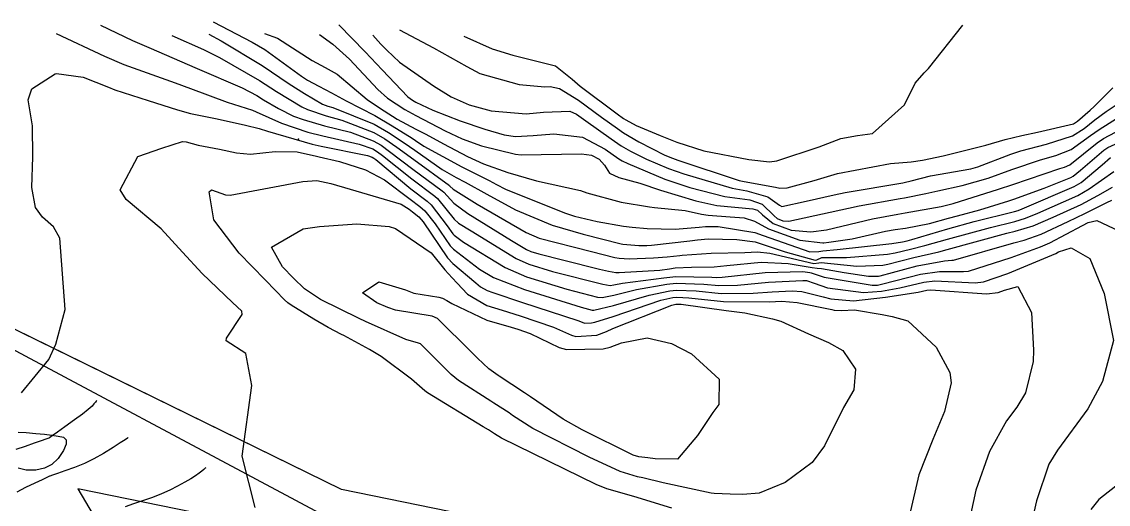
# Model space of a CAD drawing. Header units: feet. Extents: x 1318179 to 1318934, y 422471 to 423299.
# Drawn here: x 1318681.5 to 1318848.6, y 423221.5 to 423295.8 of the extents above; entities that cross this region are included whole.
import ezdxf

# ---------------------------------------------------------------- set-up
doc = ezdxf.new("R2010")
doc.units = ezdxf.units.FT
for name, color, linetype in [('C-DRNG-AREA', 150, 'CONTINUOUS'), ('C-PROP', 6, 'CONTINUOUS'), ('C-TOPO-MAJR', 32, 'CONTINUOUS'), ('C-TOPO-SPOT', 7, 'CONTINUOUS'), ('V-PROP-LINE', 7, 'CONTINUOUS')]:
    doc.layers.add(name, color=color, linetype=linetype)

msp = doc.modelspace()

# ---------------------------------------------------------------- linework, layer by layer
at = {"layer": 'C-DRNG-AREA'}
msp.add_lwpolyline([(1318644.01, 423176.2), (1318657.25, 423172.31), (1318672.2, 423165.8), (1318686.23, 423157.47), (1318699.09, 423147.45), (1318710.61, 423135.9), (1318720.59, 423123), (1318721.74, 423121.04), (1318847.3, 423195.07), (1318846.88, 423199.56), (1318846.83, 423200.08), (1318730.65, 423223.8), (1318667.11, 423254.95), (1318644.01, 423176.2)], close=True, dxfattribs=at)
at = {"layer": 'C-PROP'}
for points in [[(1318649.01, 423176.11), (1318662.25, 423172.52), (1318677.12, 423166.72), (1318690.7, 423159.71), (1318702.22, 423151.36), (1318711.9, 423140.73), (1318720.63, 423128), (1318721.68, 423126.03), (1318842.36, 423194.29), (1318841.97, 423198.59), (1318841.93, 423199.1), (1318729.68, 423218.89), (1318669.91, 423250.81), (1318649.01, 423176.11)], [(1318690.09, 423223.91), (1318715.17, 423181.39), (1318777.4, 423163.14), (1318804.08, 423178.88), (1318728.04, 423216.17), (1318690.09, 423223.91)]]:
    msp.add_lwpolyline(points, close=True, dxfattribs=at)
msp.add_lwpolyline([(1318680.93, 423232.63), (1318682.12, 423232.6), (1318683.62, 423232.46), (1318684.95, 423232.32), (1318686.1, 423232.18), (1318687.09, 423232.03), (1318687.91, 423231.89), (1318688.32, 423231.47), (1318688.32, 423230.78), (1318687.91, 423229.82), (1318687.09, 423228.6), (1318686.1, 423227.68), (1318684.95, 423227.08), (1318683.62, 423226.78), (1318682.12, 423226.8), (1318680.93, 423227.12)], dxfattribs=at)
at = {"layer": 'C-TOPO-MAJR'}
for points in [[(1318693.57, 423295.28), (1318698.5, 423292.92), (1318701.02, 423291.8), (1318708.45, 423288.6), (1318715.38, 423285.64), (1318717.61, 423284.44), (1318718.64, 423283.79), (1318720.95, 423282.42), (1318723.28, 423281.27), (1318724.76, 423280.72), (1318728.04, 423279.79), (1318732.05, 423278.77), (1318735.52, 423277.48), (1318736.74, 423276.77), (1318738.05, 423275.83), (1318741.61, 423273.1), (1318746.11, 423269.78), (1318746.36, 423269.54), (1318747.9, 423267.89), (1318750.07, 423266.27), (1318756.79, 423262.15), (1318759.12, 423260.74), (1318759.77, 423260.45), (1318760.98, 423260.09), (1318764.86, 423259.09), (1318770.35, 423257.74), (1318771.72, 423257.42), (1318772.83, 423257.21), (1318773.34, 423257.19), (1318779.62, 423257.54), (1318781.1, 423257.79), (1318781.97, 423257.91), (1318784.48, 423258.02), (1318787.95, 423258.1), (1318789.91, 423258.26), (1318795.21, 423258.79), (1318799.35, 423258.6), (1318803.01, 423257.97), (1318803.82, 423257.88), (1318804.47, 423257.83), (1318807.94, 423257.19), (1318811.72, 423256.65), (1318813.22, 423256.64), (1318813.49, 423256.7), (1318819.2, 423258.21), (1318823.38, 423259.02), (1318824.54, 423259.08), (1318824.77, 423259.1), (1318834.07, 423261.75), (1318835.64, 423262.2), (1318838.25, 423263.11), (1318842.4, 423265.06), (1318844.95, 423266.29), (1318848.35, 423267.96), (1318849.1, 423268.33)], [(1318710.93, 423295.79), (1318716.89, 423292.65), (1318718.85, 423291.5), (1318724.49, 423287.41), (1318725.4, 423286.8), (1318727.14, 423285.87), (1318729.09, 423284.85), (1318731.34, 423283.63), (1318735.75, 423281.36), (1318738.42, 423279.75), (1318741.5, 423277.85), (1318742.03, 423277.5), (1318743.33, 423276.63), (1318749.15, 423273.47), (1318753.34, 423271.36), (1318754.47, 423270.76), (1318755.88, 423270.03), (1318764.94, 423266.36), (1318766.49, 423265.86), (1318769.98, 423265.05), (1318774.04, 423264.33), (1318775.35, 423264.16), (1318777.66, 423263.96), (1318781.97, 423263.89), (1318785.66, 423264.2), (1318786.64, 423264.29), (1318788.56, 423264.26), (1318794.22, 423263.35), (1318795.5, 423262.92), (1318802.7, 423260.38), (1318804.08, 423260.44), (1318804.65, 423260.56), (1318806.9, 423260.74), (1318815.31, 423261.68), (1318816.92, 423261.94), (1318817.65, 423262.1), (1318818.34, 423262.28), (1318823.92, 423263.92), (1318827.93, 423265.03), (1318834.14, 423266.59), (1318834.7, 423266.76), (1318835.33, 423267.02), (1318843.35, 423270.45), (1318844.4, 423271.07), (1318847.62, 423273.77), (1318848.92, 423274.89)], [(1318730.21, 423295.33), (1318734.28, 423291.16), (1318736.91, 423288.38), (1318740.86, 423284.24), (1318741.58, 423283.71), (1318742.08, 423283.43), (1318744.7, 423282.19), (1318748.9, 423280.53), (1318752.71, 423279.27), (1318755.68, 423278.37), (1318757.43, 423278.13), (1318760.14, 423278.28), (1318763.29, 423278.54), (1318767.72, 423278.03), (1318771.2, 423276.19), (1318773.3, 423274.69), (1318773.8, 423274.38), (1318774.67, 423273.95), (1318780.35, 423271.57), (1318784.22, 423270.26), (1318789.59, 423268.9), (1318793.46, 423268.38), (1318795.36, 423267.74), (1318797.17, 423265.92), (1318797.65, 423265.5), (1318798.53, 423265.17), (1318799.42, 423265.12), (1318805.82, 423266.49), (1318810.25, 423267.47), (1318816.59, 423268.59), (1318817.26, 423268.7), (1318820.53, 423269.37), (1318822.34, 423269.78), (1318826.12, 423270.58), (1318830.1, 423271.74), (1318833.74, 423273.06), (1318838.13, 423274.53), (1318840.49, 423275.18), (1318842.87, 423276.13), (1318845.86, 423278.26), (1318847.18, 423279.23), (1318850.26, 423281.13)], [(1318749.48, 423293.57), (1318753.81, 423291.63), (1318757.02, 423290.65), (1318763.58, 423289), (1318766.1, 423286.97), (1318767.34, 423285.86), (1318773.05, 423281.62), (1318774.02, 423280.92), (1318774.4, 423280.67), (1318775.96, 423279.84), (1318779.64, 423278.3), (1318782.21, 423277.27), (1318786.37, 423275.93), (1318793.27, 423274.59), (1318796.48, 423274.25), (1318797.58, 423274.37), (1318804.09, 423276.54), (1318807.44, 423277.82), (1318810.03, 423278.3), (1318812.3, 423278.6), (1318817.25, 423283), (1318818.88, 423286.31), (1318820.24, 423287.92), (1318820.94, 423288.58), (1318826.22, 423295.28)], [(1318686.77, 423293.95), (1318694.19, 423290.48), (1318697.18, 423289.21), (1318705.07, 423286.39), (1318707.4, 423285.51), (1318713.05, 423283.4), (1318716.97, 423282.16), (1318717.54, 423281.93), (1318721.42, 423280.2), (1318725.46, 423278.82), (1318727.77, 423278.22), (1318733.36, 423276.95), (1318735.44, 423276.21), (1318736.19, 423275.78), (1318736.96, 423275.2), (1318741.47, 423271.59), (1318744.98, 423268.97), (1318745.39, 423268.58), (1318747.99, 423265.39), (1318748.63, 423264.81), (1318750.57, 423263.61), (1318757.49, 423259.36), (1318759.44, 423258.49), (1318763.12, 423257.38), (1318770.82, 423255.39), (1318771.97, 423255.23), (1318772.55, 423255.32), (1318773.84, 423255.57), (1318780.21, 423256.39), (1318782.04, 423256.61), (1318787.62, 423256.5), (1318788.34, 423256.45), (1318789.2, 423256.47), (1318795.78, 423257.2), (1318801.6, 423257.35), (1318802.67, 423257.2), (1318802.89, 423257.14), (1318804.88, 423256.47), (1318812.28, 423255.24), (1318813.1, 423255.28), (1318813.92, 423255.45), (1318819.7, 423256.95), (1318822.61, 423257.38), (1318826.32, 423257.35), (1318827.07, 423257.43), (1318833.62, 423259.49), (1318838.15, 423261.14), (1318839.57, 423261.76), (1318844.63, 423264.45), (1318845.49, 423264.89), (1318846.82, 423265.18), (1318850.18, 423263.59)], [(1318704.55, 423293.67), (1318709.44, 423291.49), (1318711.89, 423290.29), (1318718.01, 423286.72), (1318720.66, 423285.04), (1318724.52, 423282.69), (1318725.4, 423282.27), (1318728.29, 423281.31), (1318730.71, 423280.63), (1318735.6, 423278.76), (1318737.3, 423277.77), (1318739.16, 423276.48), (1318741.76, 423274.59), (1318747.25, 423270.58), (1318747.33, 423270.51), (1318747.83, 423270.02), (1318751.51, 423267.74), (1318759.03, 423263.34), (1318761.02, 423262.49), (1318769.08, 423260.42), (1318772.68, 423259.51), (1318773.36, 423259.39), (1318774.88, 423259.31), (1318778.61, 423259.46), (1318780.74, 423259.61), (1318782.67, 423259.81), (1318783.05, 423259.85), (1318787.52, 423260.17), (1318792.68, 423260.27), (1318794.63, 423260.4), (1318796.51, 423260.17), (1318803.28, 423258.59), (1318804.06, 423258.69), (1318804.4, 423258.76), (1318809.89, 423258.2), (1318813.92, 423258.32), (1318814.65, 423258.48), (1318818.69, 423259.5), (1318822.51, 423260.4), (1318823.79, 423260.72), (1318832.97, 423263.24), (1318834.24, 423263.55), (1318837.03, 423264.36), (1318840.11, 423265.7), (1318844.41, 423267.69), (1318846.95, 423269.06), (1318849.25, 423270.34)], [(1318710.26, 423293.88), (1318712.11, 423292.84), (1318718.42, 423289.04), (1318722.6, 423286.24), (1318724.95, 423284.73), (1318727.72, 423283.12), (1318728.55, 423282.8), (1318729.31, 423282.57), (1318735.67, 423280.03), (1318737.86, 423278.76), (1318740.3, 423277.15), (1318741.9, 423276.05), (1318746.15, 423273.07), (1318748.26, 423271.82), (1318749.64, 423271.1), (1318752.98, 423269.24), (1318757.38, 423266.83), (1318763.05, 423264.49), (1318767.79, 423263.12), (1318773.64, 423261.59), (1318773.89, 423261.55), (1318776.38, 423261.35), (1318777.61, 423261.37), (1318778.33, 423261.42), (1318784.2, 423262.06), (1318785.4, 423262.24), (1318787.05, 423262.39), (1318791.46, 423262.26), (1318794.25, 423261.93), (1318794.6, 423261.83), (1318798.89, 423260.39), (1318803.51, 423259.11), (1318803.73, 423259.16), (1318804.51, 423259.52), (1318808.33, 423259.53), (1318814.62, 423260), (1318815.79, 423260.23), (1318818.17, 423260.8), (1318820.38, 423261.36), (1318823.85, 423262.32), (1318830.46, 423264.13), (1318834.19, 423265.05), (1318835.86, 423265.56), (1318837.75, 423266.35), (1318843.88, 423269.07), (1318845.64, 423270.09), (1318849.42, 423272.74)], [(1318718.82, 423293.99), (1318720.82, 423293.27), (1318726.15, 423289.81), (1318728.15, 423288.76), (1318729.97, 423287.7), (1318734.6, 423283.82), (1318735.85, 423282.97), (1318737.18, 423282.09), (1318739.18, 423280.79), (1318742.1, 423279.27), (1318743.62, 423278.48), (1318746.35, 423276.99), (1318750, 423275.05), (1318752.5, 423273.93), (1318756.21, 423272.6), (1318760.64, 423271.32), (1318767.39, 423269.82), (1318768.38, 423269.46), (1318773.67, 423268.03), (1318778.03, 423267.3), (1318778.77, 423267.22), (1318783.5, 423266.75), (1318786.02, 423266.2), (1318787.04, 423266.02), (1318790.44, 423265.76), (1318792.58, 423265.64), (1318794.18, 423265.1), (1318796.34, 423263.93), (1318801.15, 423262.17), (1318804.65, 423261.78), (1318804.83, 423261.79), (1318805.58, 423261.86), (1318809.18, 423262.38), (1318814.32, 423263.55), (1318815.82, 423263.81), (1318817.38, 423264.03), (1318821.07, 423264.76), (1318823.98, 423265.56), (1318825.37, 423265.94), (1318828.81, 423266.87), (1318833.3, 423268.24), (1318834.04, 423268.49), (1318838.7, 423270.17), (1318842.82, 423271.83), (1318843.18, 423272.04), (1318844.3, 423272.96), (1318847.89, 423276.02), (1318848.49, 423276.43), (1318852.57, 423278.28)], [(1318727.27, 423293.8), (1318729.32, 423292.34), (1318731.88, 423290.01), (1318736.23, 423285.35), (1318737.71, 423284.02), (1318740.39, 423282.26), (1318742.09, 423281.35), (1318746.59, 423279.02), (1318749.22, 423277.75), (1318752.18, 423276.68), (1318757.4, 423275.4), (1318758.28, 423275.32), (1318767.54, 423275.47), (1318769.1, 423275.25), (1318770.27, 423274.63), (1318771.11, 423273.74), (1318771.86, 423272.5), (1318773.28, 423271.83), (1318776.53, 423270.95), (1318779.71, 423269.87), (1318785.13, 423268.21), (1318788.38, 423267.53), (1318793.9, 423267), (1318794.62, 423266.77), (1318795.38, 423266.07), (1318797.03, 423264.75), (1318799.79, 423263.72), (1318802.84, 423263.44), (1318805.22, 423263.77), (1318812.31, 423265.48), (1318816.2, 423266.2), (1318817.32, 423266.37), (1318822.87, 423267.38), (1318823.47, 423267.5), (1318824.72, 423267.81), (1318831.69, 423270.01), (1318833.89, 423270.76), (1318841.11, 423273.19), (1318841.87, 423273.4), (1318842.66, 423273.79), (1318846.87, 423277.15), (1318847.84, 423277.81), (1318852.42, 423280.22)], [(1318735.47, 423293.7), (1318736.71, 423292.34), (1318737.59, 423291.41), (1318739.55, 423289.57), (1318744.8, 423285.9), (1318747.49, 423284.23), (1318750.27, 423283.01), (1318753.68, 423282.07), (1318759.07, 423281.59), (1318761.71, 423281.85), (1318765.77, 423282.05), (1318766.8, 423281.57), (1318768.2, 423280.56), (1318772.14, 423277.77), (1318773.67, 423276.71), (1318775.09, 423275.86), (1318777.54, 423274.62), (1318780.94, 423273.18), (1318783.29, 423272.36), (1318790.73, 423270.17), (1318793.01, 423269.78), (1318796.24, 423268.87), (1318797.99, 423267.55), (1318798.38, 423267.37), (1318802.1, 423268.19), (1318806.41, 423269.17), (1318808.13, 423269.52), (1318816.97, 423270.99), (1318817.2, 423271.03), (1318818.26, 423271.29), (1318821.21, 423272.06), (1318827.42, 423273.14), (1318828.54, 423273.44), (1318833.59, 423275.39), (1318835.11, 423275.9), (1318839.1, 423276.95), (1318843.06, 423278.21), (1318844.85, 423279.38), (1318846.5, 423280.68), (1318848.24, 423281.97), (1318850.73, 423283.62)], [(1318739.57, 423294.54), (1318744.78, 423291.79), (1318749.94, 423288.89), (1318751.92, 423287.81), (1318757.96, 423286.12), (1318761.94, 423285.75), (1318762.73, 423285.81), (1318764.15, 423285.51), (1318767.07, 423283.71), (1318770.64, 423281.1), (1318773.08, 423279.34), (1318774.04, 423278.69), (1318776.37, 423277.33), (1318780.38, 423275.28), (1318781.54, 423274.78), (1318782.35, 423274.49), (1318791.8, 423271.38), (1318792.55, 423271.22), (1318797.37, 423270.35), (1318798.06, 423270.19), (1318799.2, 423270.21), (1318803.35, 423271.35), (1318806.93, 423272.45), (1318815.08, 423273.99), (1318818.27, 423274.25), (1318820, 423274.51), (1318823.2, 423275.17), (1318829.73, 423276.82), (1318832.72, 423277.67), (1318835.27, 423278.26), (1318837.69, 423278.77), (1318843.23, 423280.09), (1318843.86, 423280.47), (1318845.78, 423282.2), (1318846.39, 423282.76), (1318849.27, 423285.6)], [(1318681.43, 423238.69), (1318685.64, 423243.8), (1318686.73, 423246.19), (1318688.12, 423251.52), (1318687.34, 423262.48), (1318686.35, 423264.22), (1318684.64, 423265.71), (1318683.57, 423267.21), (1318683, 423270.27), (1318683.17, 423275.02), (1318683.1, 423279.76), (1318682.47, 423283.77), (1318683.01, 423285.44), (1318686.58, 423287.77), (1318686.82, 423287.82), (1318690.91, 423287.26), (1318694.8, 423285.74), (1318695.79, 423285.33), (1318700.9, 423283.68), (1318705.44, 423282.22), (1318707.42, 423281.69), (1318711.52, 423280.87), (1318715.9, 423279.86), (1318717.97, 423279.34), (1318719.28, 423278.97), (1318726.14, 423276.96), (1318727.5, 423276.63), (1318734.63, 423275.19), (1318735.36, 423274.94), (1318735.63, 423274.79), (1318735.9, 423274.58), (1318741.33, 423270.06), (1318743.84, 423268.16), (1318744.42, 423267.63), (1318746.91, 423264.39), (1318747.79, 423263.14), (1318747.97, 423262.94), (1318749.39, 423261.89), (1318755.82, 423257.96), (1318759.12, 423256.53), (1318765.28, 423254.65), (1318770, 423253.4), (1318770.73, 423253.35), (1318772.51, 423253.71), (1318776.03, 423254.6), (1318780.66, 423255.39), (1318782.1, 423255.54), (1318786.39, 423255.42), (1318788.7, 423255.22), (1318791.53, 423255.26), (1318796.33, 423255.7), (1318801.62, 423255.98), (1318802.14, 423255.95), (1318803.35, 423255.57), (1318805.37, 423254.87), (1318810.91, 423254.12), (1318813.71, 423254.34), (1318816.51, 423254.85), (1318820.2, 423255.71), (1318821.92, 423255.91), (1318828.09, 423255.63), (1318829.37, 423255.76), (1318833.14, 423257.07), (1318840.5, 423260.14), (1318840.93, 423260.36), (1318842.85, 423261.02), (1318845.73, 423259.35), (1318847.95, 423253.96), (1318849.36, 423246.73), (1318847.69, 423240.44), (1318845.45, 423236.25), (1318840.79, 423229.87), (1318839.42, 423227.71), (1318837.54, 423222.07), (1318836.13, 423216.01)], [(1318717.37, 423221.07), (1318715.38, 423228.94), (1318716.83, 423239.82), (1318715.94, 423244.75), (1318712.92, 423246.67), (1318712.94, 423247.1), (1318715.38, 423250.72), (1318715.29, 423251.24), (1318713.87, 423252.58), (1318709.21, 423257.05), (1318706.2, 423260.34), (1318702.91, 423263.93), (1318697.53, 423268.45), (1318696.6, 423269.92), (1318699.31, 423275.07), (1318703.02, 423276.35), (1318706.19, 423277.34), (1318706.77, 423277.3), (1318708.59, 423276.78), (1318711.89, 423276.17), (1318714.48, 423275.59), (1318716.67, 423275.39), (1318720.43, 423275.83), (1318723.83, 423275.76), (1318726.81, 423275.11), (1318727.23, 423275.02), (1318730.36, 423274.28), (1318734.33, 423273), (1318737.26, 423271.45), (1318741.18, 423268.51), (1318742.7, 423267.36), (1318743.47, 423266.69), (1318745.03, 423264.71), (1318747.37, 423261.31), (1318747.86, 423260.77), (1318751.87, 423257.71), (1318754.01, 423256.44), (1318758.79, 423254.57), (1318767.48, 423251.86), (1318769.18, 423251.41), (1318769.45, 423251.4), (1318772.46, 423252.11), (1318777.97, 423253.73), (1318781.13, 423254.36), (1318782.16, 423254.47), (1318785.2, 423254.36), (1318789.06, 423253.98), (1318793.95, 423254), (1318796.86, 423254.22), (1318799.98, 423254.37), (1318801.44, 423254.27), (1318804.75, 423253.47), (1318805.89, 423253.14), (1318809.37, 423252.84), (1318814.32, 423253.39), (1318819.35, 423254.19), (1318820.69, 423254.47), (1318821.28, 423254.52), (1318829.87, 423253.9), (1318831.63, 423254.11), (1318832.63, 423254.49), (1318834.68, 423255.03), (1318836.77, 423251.07), (1318837.06, 423245.26), (1318837.01, 423243.49), (1318835.84, 423238.68), (1318834.5, 423236.48), (1318832.93, 423234.39), (1318830.31, 423229.65), (1318828.22, 423223.7), (1318827, 423218.01)], [(1318781.44, 423220.96), (1318776.26, 423222.55), (1318775.98, 423222.63), (1318771.45, 423223.94), (1318769.81, 423224.6), (1318755.23, 423231.74), (1318754.19, 423232.38), (1318754.02, 423232.5), (1318753.27, 423232.98), (1318752.43, 423233.48), (1318743.88, 423238.7), (1318743.47, 423239.01), (1318741.42, 423240.81), (1318736.73, 423244.26), (1318734.97, 423245.38), (1318730.98, 423247.5), (1318730.65, 423247.66), (1318728.59, 423248.72), (1318726.4, 423250.03), (1318722.89, 423252.18), (1318722.39, 423252.55), (1318721.88, 423253.01), (1318720.47, 423254.41), (1318718.89, 423256.07), (1318714.88, 423260.19), (1318711.02, 423265.31), (1318710.31, 423269.61), (1318710.65, 423269.92), (1318712.78, 423269.14), (1318713.51, 423269.11), (1318724.71, 423271.21), (1318726.87, 423271.36), (1318729.01, 423270.92), (1318731.97, 423270.02), (1318739.84, 423267.72), (1318741.03, 423266.94), (1318741.56, 423266.55), (1318742.55, 423265.77), (1318743.2, 423265.02)], [(1318737.99, 423264.26), (1318738.97, 423263.97), (1318744.42, 423260.21), (1318746.53, 423257.62), (1318747.65, 423256.4), (1318748.45, 423255.56), (1318750.02, 423253.85), (1318753.02, 423252.13), (1318755.36, 423251.39), (1318758.12, 423250.54), (1318763.24, 423248.79), (1318766.02, 423247.57), (1318766.67, 423247.38), (1318769.94, 423247.58), (1318771.39, 423248.14), (1318772.37, 423248.58), (1318781.45, 423252.17), (1318782.06, 423252.32), (1318782.27, 423252.34), (1318782.89, 423252.31), (1318789.82, 423251.37), (1318792.66, 423251), (1318796.94, 423250.09), (1318798.19, 423249.7), (1318802.48, 423247.75), (1318805.55, 423246.41), (1318807.75, 423245.22), (1318809.71, 423242.32), (1318809.43, 423239.14), (1318807.87, 423236.45), (1318804.94, 423230.53), (1318803.03, 423227.96), (1318798.88, 423224.9), (1318794.9, 423223.28), (1318792.37, 423223.07), (1318790.41, 423223.09), (1318787.98, 423223.21), (1318787.51, 423223.28), (1318780.14, 423224.82), (1318777.01, 423225.59), (1318776.17, 423225.79), (1318773.52, 423226.59), (1318768.73, 423228.78), (1318760.09, 423233.22), (1318756.95, 423235.22), (1318756.41, 423235.61), (1318754.08, 423237.12), (1318753.59, 423237.42), (1318748.64, 423240.57), (1318747.5, 423241.51), (1318744.55, 423244.5), (1318742.78, 423246.23), (1318742.51, 423246.35), (1318740.53, 423246.91), (1318734.35, 423249.65), (1318733.38, 423250.11), (1318727.42, 423253.04), (1318724.96, 423254.71), (1318723.24, 423256.33), (1318721.58, 423258.09), (1318719.87, 423261.1), (1318724.77, 423263.92), (1318727.25, 423264.26), (1318733.02, 423264.7), (1318737.99, 423264.26)], [(1318743.2, 423265.02), (1318746.96, 423259.48), (1318747.76, 423258.6), (1318751.31, 423255.61), (1318752, 423255.02), (1318753.06, 423254.41), (1318753.9, 423254.11), (1318758.46, 423252.58), (1318767.01, 423249.82), (1318767.9, 423249.46), (1318768.09, 423249.4), (1318769.09, 423249.46), (1318769.6, 423249.58), (1318772.42, 423250.42), (1318779.75, 423252.93), (1318781.59, 423253.34), (1318782.21, 423253.41), (1318784.04, 423253.33), (1318789.42, 423252.75), (1318796.48, 423252.68), (1318797.39, 423252.74), (1318798.35, 423252.78), (1318800.74, 423252.6), (1318806.07, 423251.5), (1318806.42, 423251.42), (1318807.55, 423251.35), (1318809.55, 423251.45), (1318813.81, 423250.74), (1318815.33, 423250.43), (1318817.77, 423249.79), (1318822.12, 423245.73), (1318824.19, 423241.8), (1318824.43, 423240.25), (1318823.4, 423235.84), (1318821.58, 423231.51), (1318819.43, 423226.1), (1318818.03, 423219.86)], [(1318788.69, 423236.89), (1318787.77, 423235.68), (1318785.38, 423232.14), (1318782.31, 423228.49), (1318778.9, 423228.52), (1318777.78, 423228.7), (1318776.35, 423228.87), (1318775.48, 423229.11), (1318767.64, 423233), (1318764.72, 423234.63), (1318759.71, 423238.06), (1318758.81, 423238.71), (1318754.9, 423241.27), (1318754.74, 423241.37), (1318753.29, 423242.38), (1318751.54, 423244), (1318750.62, 423244.96), (1318745.42, 423250.13), (1318744.61, 423250.5), (1318738.95, 423251.43), (1318737.75, 423251.82), (1318736.1, 423252.56), (1318733.88, 423254.06), (1318736.38, 423255.76), (1318740.51, 423254.52), (1318741.78, 423254.05), (1318745.61, 423253.39), (1318746.17, 423253.24), (1318746.86, 423252.91), (1318747.63, 423252.45), (1318752.99, 423249.86), (1318756.74, 423248.79), (1318757.78, 423248.51), (1318759.66, 423247.81), (1318764.14, 423245.68), (1318765.24, 423245.36), (1318770.89, 423245.46), (1318771.98, 423245.74), (1318773.72, 423246.4), (1318777.64, 423247.15), (1318781.41, 423246.29), (1318784.5, 423244.69), (1318788.71, 423240.77), (1318788.69, 423236.89)], [(1318693.01, 423237.49), (1318692.93, 423237.4), (1318692.79, 423237.23), (1318692.57, 423236.98), (1318692.28, 423236.64), (1318691.69, 423236.12), (1318690.79, 423235.41), (1318689.6, 423234.52), (1318688.1, 423233.44), (1318686.96, 423232.63), (1318686.16, 423232.07), (1318685.71, 423231.77), (1318685.61, 423231.73), (1318685.19, 423231.57), (1318684.44, 423231.3), (1318683.37, 423230.93), (1318681.97, 423230.43), (1318680.55, 423229.97)], [(1318697.82, 423231.82), (1318697.81, 423231.81), (1318697.8, 423231.79), (1318697.77, 423231.76), (1318697.74, 423231.72), (1318697.35, 423231.46), (1318696.61, 423230.99), (1318695.5, 423230.29), (1318694.04, 423229.38), (1318692.56, 423228.56), (1318691.09, 423227.84), (1318689.6, 423227.22), (1318688.1, 423226.7), (1318686.97, 423226.3), (1318686.2, 423226.03), (1318685.78, 423225.88), (1318685.73, 423225.87), (1318685.33, 423225.68), (1318684.58, 423225.33), (1318683.49, 423224.8), (1318682.05, 423224.11), (1318680.73, 423223.4)], [(1318709.78, 423227.16), (1318709.68, 423227.08), (1318709.48, 423226.91), (1318709.17, 423226.66), (1318708.77, 423226.33), (1318708.19, 423225.94), (1318707.45, 423225.47), (1318706.53, 423224.93), (1318705.44, 423224.33), (1318704.24, 423223.74), (1318702.95, 423223.17), (1318701.56, 423222.61), (1318700.06, 423222.07), (1318698.67, 423221.59), (1318697.39, 423221.17)], [(1318850.45, 423224.92), (1318847.11, 423222.26), (1318845.89, 423220.76)]]:
    msp.add_lwpolyline(points, dxfattribs=at)
at = {"layer": 'C-TOPO-SPOT'}
msp.add_point((1318724.04, 423277.71), dxfattribs=at)
at = {"layer": 'V-PROP-LINE'}
for points in [[(1318205.86, 423151.87), (1318906.18, 422568.21), (1318846.87, 423199.56), (1318846.82, 423200.09), (1318730.64, 423223.81), (1318629.46, 423273.42), (1318205.86, 423151.87)], [(1318644.01, 423176.2), (1318657.25, 423172.31), (1318672.2, 423165.8), (1318686.23, 423157.47), (1318699.09, 423147.45), (1318710.61, 423135.9), (1318720.59, 423123), (1318721.74, 423121.04), (1318847.3, 423195.07), (1318846.88, 423199.56), (1318846.83, 423200.08), (1318730.65, 423223.8), (1318667.11, 423254.95), (1318644.01, 423176.2)]]:
    msp.add_lwpolyline(points, close=True, dxfattribs=at)

doc.saveas('drawing.dxf')
